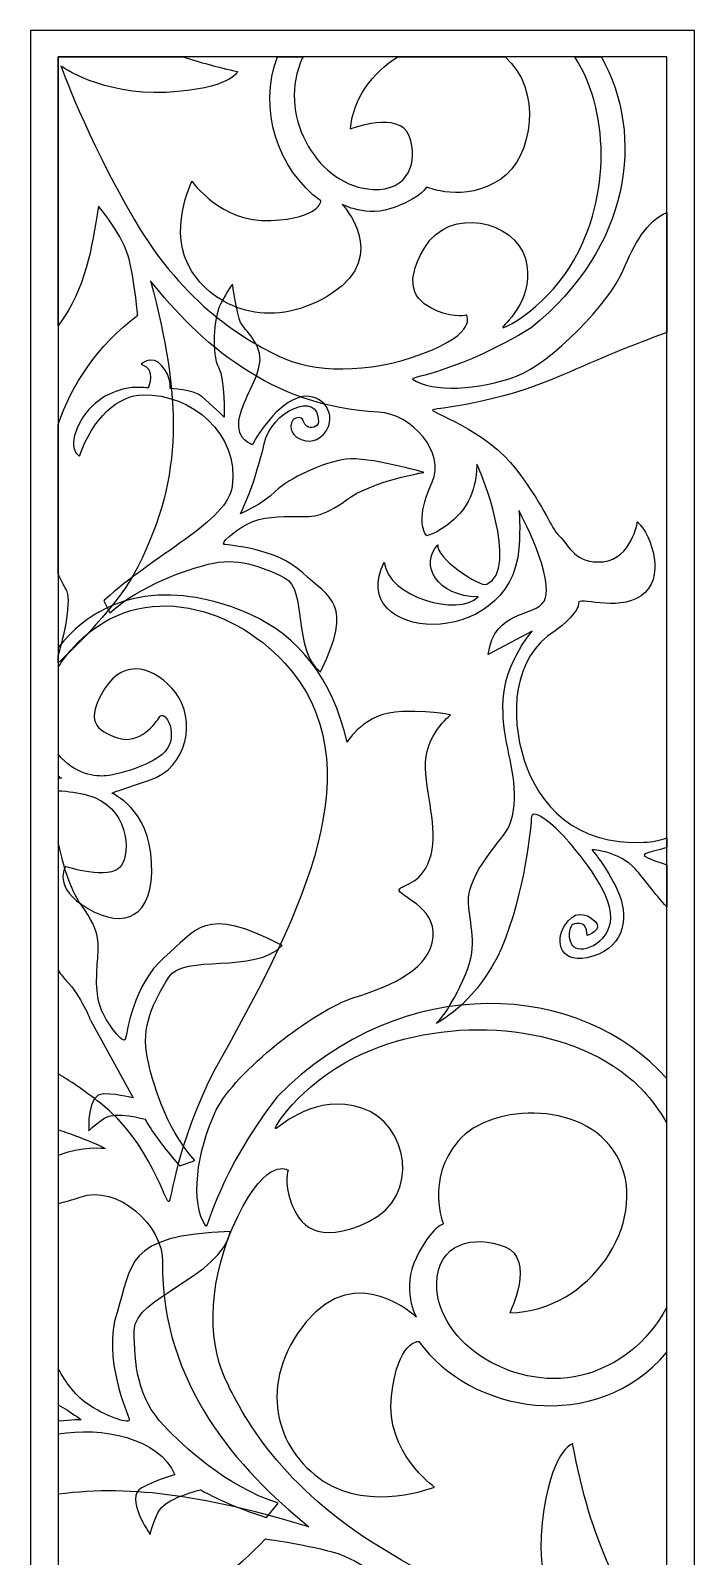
# Model space of a CAD drawing. Header units: centimetres. Extents: x -30 to 26, y -106 to 91.
# Drawn here: x -30.4 to 25.8, y -38.5 to 90.7 of the extents above; entities that cross this region are included whole.
import ezdxf

# ---------------------------------------------------------------- set-up
doc = ezdxf.new("R2010")
doc.units = ezdxf.units.CM
doc.header["$MEASUREMENT"] = 0
doc.layers.add('layer 1', color=7, linetype='Continuous')

msp = doc.modelspace()

# ---------------------------------------------------------------- linework, layer by layer
at = {"layer": 'layer 1', "color": 61}
msp.add_lwpolyline([(-30.37404, -105.90384), (25.7876, -105.90384), (25.7876, 90.66192), (-30.37404, 90.66192), (-30.37404, -105.90384)], close=True, dxfattribs=at)
at = {"layer": 'layer 1', "color": 7}
msp.add_open_spline([(-28.03397, 88.42822), (-28.03397, 88.42822), (23.44754, 88.42822), (23.44754, 88.42822), (23.44754, 88.42822), (23.44754, 88.42822), (23.44754, -103.67016), (23.44754, -103.67016), (23.44754, -103.67016), (23.44754, -103.67016), (-28.03397, -103.67016), (-28.03397, -103.67016), (-28.03397, -103.67016), (-28.03397, -103.67016), (-28.03397, 88.42822), (-28.03397, 88.42822)], degree=3, knots=[0, 0, 0, 0, 0.2, 0.2, 0.2, 0.2, 0.4, 0.4, 0.4, 0.4, 0.6, 0.6, 0.6, 0.6, 1, 1, 1, 1], dxfattribs=at)
at = {"layer": 'layer 1', "color": 61}
for points, knots in [([(-28.03397, 65.65945), (-25.6599, 68.95871), (-25.22518, 72.07217), (-24.63406, 75.78007), (-24.63406, 75.78007), (-24.63406, 75.78007), (-22.49605, 73.30334), (-22.00769, 71.17996), (-22.00769, 71.17996), (-21.51933, 69.05659), (-21.31003, 66.55673), (-21.31003, 66.55673), (-21.31003, 66.55673), (-24.75235, 63.98802), (-26.88137, 60.6797), (-28.03397, 57.31133), (-28.03397, 57.31133), (-28.03397, 57.31133), (-28.03397, 44.64974), (-28.03397, 44.64974), (-28.03397, 44.64974), (-27.82949, 44.16803), (-27.60112, 43.72824), (-27.35133, 43.33956), (-27.35133, 43.33956), (-26.85637, 42.56938), (-27.49958, 39.42884), (-28.03397, 37.74594), (-28.03397, 37.74594), (-28.03397, 37.74594), (-28.03397, 37.13589), (-28.03397, 37.13589), (-28.03397, 37.13589), (-26.82565, 38.24707), (-22.97102, 41.93704), (-21.29559, 45.26662), (-21.29559, 45.26662), (-17.38306, 53.04197), (-17.61805, 59.56412), (-20.21904, 69.46799), (-20.21904, 69.46799), (-16.19448, 64.36932), (-10.05071, 58.7625), (-0.94426, 58.35565), (-0.94426, 58.35565), (1.86996, 58.22991), (4.75118, 54.9341), (3.61209, 52.44128), (3.61209, 52.44128), (2.473, 49.94847), (2.60032, 48.55474), (3.14189, 47.89838), (3.14189, 47.89838), (3.14189, 47.89838), (4.44164, 48.14601), (5.95802, 49.79547), (5.95802, 49.79547), (7.4744, 51.44493), (7.36608, 53.95387), (7.36608, 53.95387), (7.36608, 53.95387), (7.6975, 53.51118), (11.01824, 45.02618), (8.23259, 43.7893), (8.23259, 43.7893), (7.60427, 43.5103), (3.86174, 46.04955), (4.07837, 47.13435), (4.07837, 47.13435), (2.49849, 45.44057), (3.98237, 42.75333), (7.483, 42.71568), (7.483, 42.71568), (5.8839, 41.05987), (-0.16993, 42.63414), (-0.44921, 45.66809), (-0.44921, 45.66809), (-3.88676, 38.95378), (10.22745, 37.92064), (10.9404, 46.84798), (10.9404, 46.84798), (11.08227, 48.62418), (10.9404, 50.01821), (10.9404, 50.01821), (10.9404, 50.01821), (10.9404, 50.01821), (14.07616, 44.17253), (13.08882, 42.3924), (13.08882, 42.3924), (12.28316, 40.93979), (8.85262, 41.74745), (8.34461, 37.82994), (8.34461, 37.82994), (8.34461, 37.82994), (12.06176, 39.8217), (12.06176, 39.8217), (12.06176, 39.8217), (6.62255, 33.03981), (12.15659, 28.3175), (10.0824, 23.24261), (10.0824, 23.24261), (9.72624, 22.3712), (6.51615, 19.30213), (6.6767, 16.81658), (6.6767, 16.81658), (6.83726, 14.33104), (7.55977, 13.16167), (6.19503, 10.23378), (6.19503, 10.23378), (4.83029, 7.30588), (3.94722, 6.61385), (3.94722, 6.61385), (3.94722, 6.61385), (3.94722, 6.61385), (6.99782, 8.08598), (9.08507, 12.19421), (9.08507, 12.19421), (11.17232, 16.30243), (11.97511, 22.966), (11.97511, 23.96462), (11.97511, 23.96462), (11.97511, 24.96324), (13.66096, 23.62496), (14.70459, 22.47761), (14.70459, 22.47761), (15.74821, 21.33026), (18.79881, 17.80929), (18.71853, 15.55688), (18.71853, 15.55688), (18.63825, 13.30448), (15.98905, 12.3445), (15.4271, 13.26053), (15.4271, 13.26053), (14.86515, 14.17657), (15.4271, 14.96406), (15.4271, 14.96406), (15.4271, 14.96406), (15.4271, 14.96406), (16.71156, 15.58082), (16.71156, 14.05351), (16.71156, 14.05351), (16.71156, 14.05351), (18.15658, 14.53442), (17.35379, 15.2724), (17.35379, 15.2724), (16.551, 16.01038), (15.58766, 16.17929), (14.78487, 14.86129), (14.78487, 14.86129), (13.98208, 13.54328), (14.38347, 11.47076), (17.19323, 12.29489), (17.19323, 12.29489), (20.00299, 13.11903), (20.24383, 15.82301), (19.28048, 17.87168), (19.28048, 17.87168), (18.31714, 19.92036), (17.11295, 21.32104), (17.11295, 21.32104), (17.11295, 21.32104), (17.11295, 21.32104), (19.44104, 21.20164), (20.80578, 19.66511), (20.80578, 19.66511), (21.5028, 18.88035), (22.45115, 17.56132), (23.44754, 16.47056), (23.44754, 16.47056), (23.44754, 16.47056), (23.44754, 20.03975), (23.44754, 20.03975), (23.44754, 20.03975), (22.0883, 20.50211), (21.14446, 20.79655), (21.68895, 21.0038), (21.68895, 21.0038), (22.08376, 21.15407), (22.6776, 21.25742), (23.44754, 21.50745), (23.44754, 21.50745), (23.44754, 21.50745), (23.44754, 22.32079), (23.44754, 22.32079), (23.44754, 22.32079), (22.8529, 22.1135), (22.21631, 21.97929), (21.53827, 21.94658), (21.53827, 21.94658), (15.63236, 21.66166), (12.61553, 25.11095), (11.38459, 28.90479), (11.38459, 28.90479), (10.16671, 32.65763), (10.38132, 37.61084), (13.99482, 39.84118), (13.99482, 39.84118), (14.62771, 40.23182), (16.0757, 41.58925), (15.98523, 42.19542), (15.98523, 42.19542), (15.89475, 42.80158), (19.19702, 41.41433), (21.2779, 42.79829), (21.2779, 42.79829), (23.35878, 44.18225), (22.22786, 47.93614), (20.96124, 49.07403), (20.96124, 49.07403), (20.96124, 49.07403), (20.46364, 45.9367), (18.06611, 45.69783), (18.06611, 45.69783), (15.66857, 45.45897), (15.21621, 47.06644), (14.35671, 47.87641), (14.35671, 47.87641), (13.49722, 48.68638), (13.43977, 49.87498), (10.75489, 53.45142), (10.75489, 53.45142), (8.07001, 57.02785), (3.22471, 58.37723), (3.66434, 58.55213), (3.66434, 58.55213), (4.10396, 58.72704), (8.85188, 58.95607), (14.65489, 61.50925), (14.65489, 61.50925), (17.59377, 62.80227), (20.55245, 64.06064), (23.44754, 65.09623), (23.44754, 65.09623), (23.44754, 65.09623), (23.44754, 75.25974), (23.44754, 75.25974), (23.44754, 75.25974), (21.78018, 74.57279), (20.67275, 72.58917), (19.76492, 70.36799), (19.76492, 70.36799), (18.65885, 67.66179), (13.62943, 62.49038), (10.72856, 61.39639), (10.72856, 61.39639), (7.55128, 60.19808), (3.5728, 60.00373), (1.94917, 61.16116), (1.94917, 61.16116), (1.7403, 61.31011), (6.09691, 61.85022), (11.97288, 65.50312), (11.97288, 65.50312), (20.37218, 72.22081), (21.65058, 81.80341), (17.91086, 88.42822), (17.91086, 88.42822), (17.91086, 88.42822), (15.67072, 88.42822), (15.67072, 88.42822), (15.67072, 88.42822), (18.85856, 83.40465), (18.52152, 75.86826), (15.27291, 70.68397), (15.27291, 70.68397), (12.9444, 66.96784), (9.31571, 65.18334), (9.58649, 65.56846), (9.58649, 65.56846), (9.85728, 65.95359), (12.40263, 68.13922), (11.48197, 71.3553), (11.48197, 71.3553), (10.56131, 74.57138), (5.09152, 75.81117), (2.97942, 72.3079), (2.97942, 72.3079), (0.86732, 68.80462), (2.49201, 67.54886), (4.06255, 66.91352), (4.06255, 66.91352), (5.63308, 66.27818), (6.49958, 66.57536), (6.49958, 66.57536), (6.49958, 66.57536), (6.49958, 66.57536), (7.52855, 65.09052), (2.81695, 63.31114), (2.81695, 63.31114), (-1.89465, 61.53177), (-6.49795, 61.7214), (-9.31408, 63.07379), (-9.31408, 63.07379), (-12.13021, 64.42619), (-17.38868, 67.41147), (-21.57975, 74.6283), (-21.57975, 74.6283), (-25.77081, 81.84512), (-27.80285, 87.65339), (-27.80285, 87.65339), (-27.80285, 87.65339), (-27.80285, 87.65339), (-24.37379, 85.17027), (-18.91271, 85.42855), (-18.91271, 85.42855), (-13.45162, 85.68682), (-12.8696, 87.18591), (-12.8696, 87.18591), (-12.8696, 87.18591), (-14.5553, 87.56446), (-16.07227, 87.977), (-17.46392, 88.42822), (-17.46392, 88.42822), (-17.46392, 88.42822), (-28.03397, 88.42822), (-28.03397, 88.42822), (-28.03397, 88.42822), (-28.03397, 88.42822), (-28.03397, 65.65945), (-28.03397, 65.65945)], [0, 0, 0, 0, 0.012345679, 0.012345679, 0.012345679, 0.012345679, 0.024691358, 0.024691358, 0.024691358, 0.024691358, 0.037037037, 0.037037037, 0.037037037, 0.037037037, 0.049382716, 0.049382716, 0.049382716, 0.049382716, 0.061728395, 0.061728395, 0.061728395, 0.061728395, 0.074074074, 0.074074074, 0.074074074, 0.074074074, 0.086419753, 0.086419753, 0.086419753, 0.086419753, 0.098765432, 0.098765432, 0.098765432, 0.098765432, 0.111111111, 0.111111111, 0.111111111, 0.111111111, 0.12345679, 0.12345679, 0.12345679, 0.12345679, 0.135802469, 0.135802469, 0.135802469, 0.135802469, 0.148148148, 0.148148148, 0.148148148, 0.148148148, 0.160493827, 0.160493827, 0.160493827, 0.160493827, 0.172839506, 0.172839506, 0.172839506, 0.172839506, 0.185185185, 0.185185185, 0.185185185, 0.185185185, 0.197530864, 0.197530864, 0.197530864, 0.197530864, 0.209876543, 0.209876543, 0.209876543, 0.209876543, 0.222222222, 0.222222222, 0.222222222, 0.222222222, 0.234567901, 0.234567901, 0.234567901, 0.234567901, 0.24691358, 0.24691358, 0.24691358, 0.24691358, 0.259259259, 0.259259259, 0.259259259, 0.259259259, 0.271604938, 0.271604938, 0.271604938, 0.271604938, 0.283950617, 0.283950617, 0.283950617, 0.283950617, 0.296296296, 0.296296296, 0.296296296, 0.296296296, 0.308641975, 0.308641975, 0.308641975, 0.308641975, 0.320987654, 0.320987654, 0.320987654, 0.320987654, 0.333333333, 0.333333333, 0.333333333, 0.333333333, 0.345679012, 0.345679012, 0.345679012, 0.345679012, 0.358024691, 0.358024691, 0.358024691, 0.358024691, 0.37037037, 0.37037037, 0.37037037, 0.37037037, 0.382716049, 0.382716049, 0.382716049, 0.382716049, 0.395061728, 0.395061728, 0.395061728, 0.395061728, 0.407407407, 0.407407407, 0.407407407, 0.407407407, 0.419753086, 0.419753086, 0.419753086, 0.419753086, 0.432098765, 0.432098765, 0.432098765, 0.432098765, 0.444444444, 0.444444444, 0.444444444, 0.444444444, 0.456790123, 0.456790123, 0.456790123, 0.456790123, 0.469135802, 0.469135802, 0.469135802, 0.469135802, 0.481481481, 0.481481481, 0.481481481, 0.481481481, 0.49382716, 0.49382716, 0.49382716, 0.49382716, 0.50617284, 0.50617284, 0.50617284, 0.50617284, 0.518518519, 0.518518519, 0.518518519, 0.518518519, 0.530864198, 0.530864198, 0.530864198, 0.530864198, 0.543209877, 0.543209877, 0.543209877, 0.543209877, 0.555555556, 0.555555556, 0.555555556, 0.555555556, 0.567901235, 0.567901235, 0.567901235, 0.567901235, 0.580246914, 0.580246914, 0.580246914, 0.580246914, 0.592592593, 0.592592593, 0.592592593, 0.592592593, 0.604938272, 0.604938272, 0.604938272, 0.604938272, 0.617283951, 0.617283951, 0.617283951, 0.617283951, 0.62962963, 0.62962963, 0.62962963, 0.62962963, 0.641975309, 0.641975309, 0.641975309, 0.641975309, 0.654320988, 0.654320988, 0.654320988, 0.654320988, 0.666666667, 0.666666667, 0.666666667, 0.666666667, 0.679012346, 0.679012346, 0.679012346, 0.679012346, 0.691358025, 0.691358025, 0.691358025, 0.691358025, 0.703703704, 0.703703704, 0.703703704, 0.703703704, 0.716049383, 0.716049383, 0.716049383, 0.716049383, 0.728395062, 0.728395062, 0.728395062, 0.728395062, 0.740740741, 0.740740741, 0.740740741, 0.740740741, 0.75308642, 0.75308642, 0.75308642, 0.75308642, 0.765432099, 0.765432099, 0.765432099, 0.765432099, 0.777777778, 0.777777778, 0.777777778, 0.777777778, 0.790123457, 0.790123457, 0.790123457, 0.790123457, 0.802469136, 0.802469136, 0.802469136, 0.802469136, 0.814814815, 0.814814815, 0.814814815, 0.814814815, 0.827160494, 0.827160494, 0.827160494, 0.827160494, 0.839506173, 0.839506173, 0.839506173, 0.839506173, 0.851851852, 0.851851852, 0.851851852, 0.851851852, 0.864197531, 0.864197531, 0.864197531, 0.864197531, 0.87654321, 0.87654321, 0.87654321, 0.87654321, 0.888888889, 0.888888889, 0.888888889, 0.888888889, 0.901234568, 0.901234568, 0.901234568, 0.901234568, 0.913580247, 0.913580247, 0.913580247, 0.913580247, 0.925925926, 0.925925926, 0.925925926, 0.925925926, 0.938271605, 0.938271605, 0.938271605, 0.938271605, 0.950617284, 0.950617284, 0.950617284, 0.950617284, 0.962962963, 0.962962963, 0.962962963, 0.962962963, 0.975308642, 0.975308642, 0.975308642, 0.975308642, 1, 1, 1, 1]), ([(-9.48451, 88.42822), (-11.1398, 84.05664), (-9.48741, 78.91632), (-5.82301, 76.23269), (-5.82301, 76.23269), (-5.82301, 76.23269), (-5.82301, 74.78308), (-10.05527, 74.57526), (-10.05527, 74.57526), (-14.28754, 74.36744), (-16.71884, 77.9071), (-16.71884, 77.9071), (-16.71884, 77.9071), (-16.71884, 77.9071), (-18.88, 73.60779), (-16.71884, 70.26375), (-16.71884, 70.26375), (-14.55769, 66.9197), (-9.69508, 65.24344), (-4.83248, 68.4431), (-4.83248, 68.4431), (0.03013, 71.64277), (-4.02204, 75.96082), (-4.02204, 75.96082), (-4.02204, 75.96082), (-4.02204, 75.96082), (-1.95093, 74.76854), (0.48037, 75.70946), (0.48037, 75.70946), (2.91167, 76.65038), (3.09177, 77.42048), (3.09177, 77.42048), (3.09177, 77.42048), (3.09177, 77.42048), (6.3335, 75.99548), (9.39514, 78.08329), (9.39514, 78.08329), (12.15489, 79.96524), (12.9384, 85.68631), (9.7687, 88.42822), (9.7687, 88.42822), (9.7687, 88.42822), (0.69753, 88.42822), (0.69753, 88.42822), (0.69753, 88.42822), (-1.44961, 87.09061), (-3.09027, 84.92569), (-3.30166, 82.33575), (-3.30166, 82.33575), (-3.30166, 82.33575), (0.84056, 83.90464), (1.65099, 81.73639), (1.65099, 81.73639), (2.46143, 79.56813), (1.62254, 77.06441), (-1.41065, 77.2106), (-1.41065, 77.2106), (-5.94375, 77.42907), (-9.41963, 83.18689), (-7.55516, 87.89403), (-7.55516, 87.89403), (-7.48464, 88.07205), (-7.40652, 88.25031), (-7.32106, 88.42822), (-7.32106, 88.42822), (-7.32106, 88.42822), (-9.48451, 88.42822), (-9.48451, 88.42822)], [0, 0, 0, 0, 0.055555556, 0.055555556, 0.055555556, 0.055555556, 0.111111111, 0.111111111, 0.111111111, 0.111111111, 0.166666667, 0.166666667, 0.166666667, 0.166666667, 0.222222222, 0.222222222, 0.222222222, 0.222222222, 0.277777778, 0.277777778, 0.277777778, 0.277777778, 0.333333333, 0.333333333, 0.333333333, 0.333333333, 0.388888889, 0.388888889, 0.388888889, 0.388888889, 0.444444444, 0.444444444, 0.444444444, 0.444444444, 0.5, 0.5, 0.5, 0.5, 0.555555556, 0.555555556, 0.555555556, 0.555555556, 0.611111111, 0.611111111, 0.611111111, 0.611111111, 0.666666667, 0.666666667, 0.666666667, 0.666666667, 0.722222222, 0.722222222, 0.722222222, 0.722222222, 0.777777778, 0.777777778, 0.777777778, 0.777777778, 0.833333333, 0.833333333, 0.833333333, 0.833333333, 0.888888889, 0.888888889, 0.888888889, 0.888888889, 1, 1, 1, 1]), ([(-24.17596, 42.39243), (-24.12988, 42.43616), (-24.08323, 42.47999), (-24.03553, 42.52402), (-24.03553, 42.52402), (-22.1668, 44.24719), (-19.47086, 46.00879), (-17.36305, 47.54179), (-17.36305, 47.54179), (-14.97412, 49.2791), (-13.52009, 50.63742), (-13.31761, 52.05935), (-13.31761, 52.05935), (-12.67863, 56.54821), (-16.79376, 59.90331), (-20.84805, 59.82927), (-20.84805, 59.82927), (-22.9114, 59.79168), (-25.16303, 57.86328), (-26.22148, 54.62096), (-26.22148, 54.62096), (-26.22148, 54.62096), (-27.39957, 55.20358), (-26.2014, 57.4722), (-26.2014, 57.4722), (-25.00326, 59.74072), (-22.87659, 60.25246), (-22.11748, 60.38964), (-22.11748, 60.38964), (-21.35847, 60.52684), (-20.43797, 60.3988), (-20.43797, 60.3988), (-20.43797, 60.3988), (-20.43797, 60.3988), (-19.66834, 62.09601), (-21.02263, 62.41145), (-21.02263, 62.41145), (-21.02263, 62.41145), (-20.10526, 63.28871), (-19.2624, 62.28782), (-19.2624, 62.28782), (-18.41962, 61.28706), (-18.56386, 60.35731), (-18.56386, 60.35731), (-18.56386, 60.35731), (-18.56386, 60.35731), (-16.634, 60.30119), (-15.86625, 59.65492), (-15.86625, 59.65492), (-15.09862, 59.00857), (-14.0055, 57.94254), (-14.0055, 57.94254), (-14.0055, 57.94254), (-14.0055, 57.94254), (-13.8813, 61.07275), (-14.47964, 62.15858), (-14.47964, 62.15858), (-15.07774, 63.24446), (-14.88967, 66.32081), (-14.30057, 67.50678), (-14.30057, 67.50678), (-13.71147, 68.69274), (-13.28894, 69.17801), (-13.28894, 69.17801), (-13.28894, 69.17801), (-13.28894, 69.17801), (-12.92386, 66.59016), (-12.60392, 65.94884), (-12.60392, 65.94884), (-12.28378, 65.30749), (-10.70966, 64.07888), (-10.99263, 62.44122), (-10.99263, 62.44122), (-11.27573, 60.80349), (-12.53102, 59.21372), (-12.75068, 57.61864), (-12.75068, 57.61864), (-12.97019, 56.02375), (-11.61163, 55.59814), (-11.61163, 55.59814), (-11.61163, 55.59814), (-11.61163, 55.59814), (-10.2113, 58.32231), (-8.20384, 59.37986), (-8.20384, 59.37986), (-6.19612, 60.43758), (-4.60455, 58.64787), (-5.15406, 57.20729), (-5.15406, 57.20729), (-6.08101, 54.77773), (-9.16884, 56.24133), (-8.16196, 57.74209), (-8.16196, 57.74209), (-8.16196, 57.74209), (-7.44277, 58.17588), (-7.27087, 57.57213), (-7.27087, 57.57213), (-7.21701, 57.3835), (-7.11402, 57.25437), (-6.99764, 57.16679), (-6.99764, 57.16679), (-6.68758, 56.93284), (-6.02677, 57.06481), (-6.02005, 57.56918), (-6.02005, 57.56918), (-5.98474, 60.23927), (-10.01748, 58.4781), (-10.6109, 55.67709), (-10.6109, 55.67709), (-10.75399, 55.00155), (-11.00616, 54.18207), (-11.25426, 53.29945), (-11.25426, 53.29945), (-11.76654, 51.47662), (-12.62694, 49.74427), (-12.62694, 49.74427), (-12.62694, 49.74427), (-12.62694, 49.74427), (-10.7749, 50.52854), (-9.67011, 51.64274), (-9.67011, 51.64274), (-8.56523, 52.75681), (-5.53765, 54.13899), (-3.67212, 54.3767), (-3.67212, 54.3767), (-1.80668, 54.61454), (2.88801, 53.25628), (2.88801, 53.25628), (2.88801, 53.25628), (2.88801, 53.25628), (-1.55265, 52.5134), (-3.64411, 50.93273), (-3.64411, 50.93273), (-5.73537, 49.35203), (-6.72916, 49.52042), (-7.94239, 49.51969), (-7.94239, 49.51969), (-9.15571, 49.5191), (-10.82182, 49.546), (-12.05182, 48.87152), (-12.05182, 48.87152), (-13.28174, 48.19691), (-14.32574, 47.2479), (-13.98771, 47.15988), (-13.98771, 47.15988), (-13.64977, 47.07188), (-9.61779, 46.88109), (-7.34609, 44.75218), (-7.34609, 44.75218), (-5.0743, 42.62315), (-2.95113, 42.19207), (-5.84955, 36.36302), (-5.84955, 36.36302), (-8.24521, 38.22731), (-6.92793, 43.37769), (-8.88696, 44.33948), (-8.88696, 44.33948), (-10.84749, 45.30199), (-12.93642, 46.11728), (-15.35595, 45.48123), (-15.35595, 45.48123), (-17.07079, 45.03041), (-21.12997, 43.71429), (-23.66355, 41.35636), (-23.66355, 41.35636), (-23.66355, 41.35636), (-24.17596, 42.39243), (-24.17596, 42.39243)], [0, 0, 0, 0, 0.023255814, 0.023255814, 0.023255814, 0.023255814, 0.046511628, 0.046511628, 0.046511628, 0.046511628, 0.069767442, 0.069767442, 0.069767442, 0.069767442, 0.093023256, 0.093023256, 0.093023256, 0.093023256, 0.11627907, 0.11627907, 0.11627907, 0.11627907, 0.139534884, 0.139534884, 0.139534884, 0.139534884, 0.162790698, 0.162790698, 0.162790698, 0.162790698, 0.186046512, 0.186046512, 0.186046512, 0.186046512, 0.209302326, 0.209302326, 0.209302326, 0.209302326, 0.23255814, 0.23255814, 0.23255814, 0.23255814, 0.255813953, 0.255813953, 0.255813953, 0.255813953, 0.279069767, 0.279069767, 0.279069767, 0.279069767, 0.302325581, 0.302325581, 0.302325581, 0.302325581, 0.325581395, 0.325581395, 0.325581395, 0.325581395, 0.348837209, 0.348837209, 0.348837209, 0.348837209, 0.372093023, 0.372093023, 0.372093023, 0.372093023, 0.395348837, 0.395348837, 0.395348837, 0.395348837, 0.418604651, 0.418604651, 0.418604651, 0.418604651, 0.441860465, 0.441860465, 0.441860465, 0.441860465, 0.465116279, 0.465116279, 0.465116279, 0.465116279, 0.488372093, 0.488372093, 0.488372093, 0.488372093, 0.511627907, 0.511627907, 0.511627907, 0.511627907, 0.534883721, 0.534883721, 0.534883721, 0.534883721, 0.558139535, 0.558139535, 0.558139535, 0.558139535, 0.581395349, 0.581395349, 0.581395349, 0.581395349, 0.604651163, 0.604651163, 0.604651163, 0.604651163, 0.627906977, 0.627906977, 0.627906977, 0.627906977, 0.651162791, 0.651162791, 0.651162791, 0.651162791, 0.674418605, 0.674418605, 0.674418605, 0.674418605, 0.697674419, 0.697674419, 0.697674419, 0.697674419, 0.720930233, 0.720930233, 0.720930233, 0.720930233, 0.744186047, 0.744186047, 0.744186047, 0.744186047, 0.76744186, 0.76744186, 0.76744186, 0.76744186, 0.790697674, 0.790697674, 0.790697674, 0.790697674, 0.813953488, 0.813953488, 0.813953488, 0.813953488, 0.837209302, 0.837209302, 0.837209302, 0.837209302, 0.860465116, 0.860465116, 0.860465116, 0.860465116, 0.88372093, 0.88372093, 0.88372093, 0.88372093, 0.906976744, 0.906976744, 0.906976744, 0.906976744, 0.930232558, 0.930232558, 0.930232558, 0.930232558, 0.953488372, 0.953488372, 0.953488372, 0.953488372, 1, 1, 1, 1]), ([(23.44754, -51.55067), (23.44754, -51.55067), (18.59318, -51.15617), (18.59318, -51.15617), (18.59318, -51.15617), (18.59318, -51.15617), (12.96351, -47.87068), (12.96351, -47.87068), (12.96351, -47.87068), (12.79135, -47.77025), (5.61512, -50.29824), (-1.8983, -50.90206), (-1.8983, -50.90206), (-8.02035, -51.39401), (-14.34062, -50.1803), (-17.49225, -48.72701), (-17.49225, -48.72701), (-10.86801, -42.26779), (-5.85426, -41.95985), (0.63237, -41.38305), (0.63237, -41.38305), (0.63237, -41.38305), (-2.27157, -38.81449), (-4.85319, -38.12123), (-4.85319, -38.12123), (-7.43481, -37.42796), (-10.49917, -37.02209), (-10.49917, -37.02209), (-10.49917, -37.02209), (-15.44225, -42.38406), (-22.12131, -44.52388), (-28.03397, -44.74139), (-28.03397, -44.74139), (-28.03397, -44.74139), (-28.03397, -33.24399), (-28.03397, -33.24399), (-28.03397, -33.24399), (-21.59783, -32.39571), (-15.18308, -33.50049), (-6.83919, -35.99702), (-6.83919, -35.99702), (-12.84311, -31.13215), (-19.32785, -23.85448), (-19.20592, -13.60805), (-19.20592, -13.60805), (-19.16825, -10.44153), (-23.03008, -6.98296), (-26.17801, -8.09063), (-26.17801, -8.09063), (-26.86318, -8.33172), (-27.48007, -8.50899), (-28.03397, -8.63217), (-28.03397, -8.63217), (-28.03397, -8.63217), (-28.03397, -4.58124), (-28.03397, -4.58124), (-28.03397, -4.58124), (-26.11636, -3.78613), (-24.05839, -3.98165), (-24.05839, -3.98165), (-24.05839, -3.98165), (-24.26277, -3.82434), (-25.95121, -3.06968), (-28.03397, -2.39101), (-28.03397, -2.39101), (-28.03397, -2.39101), (-28.03397, 2.349), (-28.03397, 2.349), (-28.03397, 2.349), (-27.12574, 1.79694), (-25.96436, 1.0277), (-24.44535, -0.1446), (-24.44535, -0.1446), (-20.22449, -3.40204), (-18.89414, -8.9314), (-18.64867, -8.45005), (-18.64867, -8.45005), (-18.4032, -7.9687), (-17.79632, -2.6566), (-14.25499, 3.68047), (-14.25499, 3.68047), (-7.3803, 15.98259), (-1.10343, 28.64804), (-8.86569, 37.11552), (-8.86569, 37.11552), (-13.44595, 42.11198), (-21.56292, 44.38665), (-26.93569, 38.24625), (-26.93569, 38.24625), (-27.32207, 37.80466), (-27.69783, 37.30504), (-28.03397, 36.77102), (-28.03397, 36.77102), (-28.03397, 36.77102), (-28.03397, 38.44525), (-28.03397, 38.44525), (-28.03397, 38.44525), (-23.14632, 44.59494), (-15.89022, 43.11777), (-11.75518, 41.22417), (-11.75518, 41.22417), (-7.69832, 39.36633), (-4.87283, 35.89072), (-3.59951, 30.41272), (-3.59951, 30.41272), (-3.59951, 30.41272), (-2.14383, 32.96603), (1.04843, 33.00822), (1.04843, 33.00822), (4.24069, 33.05041), (5.15876, 32.72502), (5.15876, 32.72502), (5.15876, 32.72502), (5.15876, 32.72502), (2.90696, 30.98423), (3.03957, 28.23294), (3.03957, 28.23294), (3.17218, 25.48164), (4.18325, 22.68155), (3.38367, 20.47595), (3.38367, 20.47595), (2.58408, 18.27034), (1.02128, 18.41203), (0.81148, 17.92978), (0.81148, 17.92978), (0.60168, 17.44752), (3.93963, 16.54008), (3.67381, 13.90848), (3.67381, 13.90848), (3.408, 11.27688), (0.41295, 9.86456), (-2.99551, 8.80854), (-2.99551, 8.80854), (-6.40397, 7.75253), (-13.11685, 2.46264), (-14.66258, -0.71767), (-14.66258, -0.71767), (-16.35571, -4.201), (-16.86722, -8.65207), (-15.55288, -10.55317), (-15.55288, -10.55317), (-15.38373, -10.79774), (-14.42052, -5.94601), (-9.51985, 0.39768), (-9.51985, 0.39768), (1.15724, 11.21695), (16.26237, 10.11394), (23.44754, 1.93596), (23.44754, 1.93596), (23.44754, 1.93596), (23.44754, -1.85358), (23.44754, -1.85358), (23.44754, -1.85358), (22.57847, -0.28757), (21.44334, 1.07681), (20.09818, 2.15696), (20.09818, 2.15696), (14.2323, 6.86698), (4.1274, 7.25326), (-2.91366, 3.74632), (-2.91366, 3.74632), (-7.64953, 1.38765), (-10.09545, -2.56212), (-9.60263, -2.28462), (-9.60263, -2.28462), (-9.10981, -2.00711), (-6.24398, 0.69958), (-2.34623, -0.55353), (-2.34623, -0.55353), (1.55152, -1.80664), (2.70419, -8.02926), (-1.75473, -10.15965), (-1.75473, -10.15965), (-6.21365, -12.29003), (-7.64903, -10.38102), (-8.32403, -8.57521), (-8.32403, -8.57521), (-8.99903, -6.76941), (-8.57377, -5.81741), (-8.57377, -5.81741), (-8.57377, -5.81741), (-8.57377, -5.81741), (-10.33202, -4.5612), (-12.84572, -9.72649), (-12.84572, -9.72649), (-15.35941, -14.89179), (-15.44079, -20.07024), (-13.96791, -23.32282), (-13.96791, -23.32282), (-12.49503, -26.5754), (-9.17826, -32.68031), (-0.57715, -37.87692), (-0.57715, -37.87692), (8.02397, -43.07354), (15.03808, -45.75108), (15.03808, -45.75108), (15.03808, -45.75108), (15.03808, -45.75108), (12.21459, -41.73337), (12.90626, -35.623), (12.90626, -35.623), (13.59794, -29.51264), (15.48394, -28.96208), (15.48394, -28.96208), (15.48394, -28.96208), (17.02175, -37.36563), (19.57929, -42.19227), (23.44754, -47.43767), (23.44754, -47.43767), (23.44754, -47.43767), (23.44754, -51.55067), (23.44754, -51.55067)], [0, 0, 0, 0, 0.018518519, 0.018518519, 0.018518519, 0.018518519, 0.037037037, 0.037037037, 0.037037037, 0.037037037, 0.055555556, 0.055555556, 0.055555556, 0.055555556, 0.074074074, 0.074074074, 0.074074074, 0.074074074, 0.092592593, 0.092592593, 0.092592593, 0.092592593, 0.111111111, 0.111111111, 0.111111111, 0.111111111, 0.12962963, 0.12962963, 0.12962963, 0.12962963, 0.148148148, 0.148148148, 0.148148148, 0.148148148, 0.166666667, 0.166666667, 0.166666667, 0.166666667, 0.185185185, 0.185185185, 0.185185185, 0.185185185, 0.203703704, 0.203703704, 0.203703704, 0.203703704, 0.222222222, 0.222222222, 0.222222222, 0.222222222, 0.240740741, 0.240740741, 0.240740741, 0.240740741, 0.259259259, 0.259259259, 0.259259259, 0.259259259, 0.277777778, 0.277777778, 0.277777778, 0.277777778, 0.296296296, 0.296296296, 0.296296296, 0.296296296, 0.314814815, 0.314814815, 0.314814815, 0.314814815, 0.333333333, 0.333333333, 0.333333333, 0.333333333, 0.351851852, 0.351851852, 0.351851852, 0.351851852, 0.37037037, 0.37037037, 0.37037037, 0.37037037, 0.388888889, 0.388888889, 0.388888889, 0.388888889, 0.407407407, 0.407407407, 0.407407407, 0.407407407, 0.425925926, 0.425925926, 0.425925926, 0.425925926, 0.444444444, 0.444444444, 0.444444444, 0.444444444, 0.462962963, 0.462962963, 0.462962963, 0.462962963, 0.481481481, 0.481481481, 0.481481481, 0.481481481, 0.5, 0.5, 0.5, 0.5, 0.518518519, 0.518518519, 0.518518519, 0.518518519, 0.537037037, 0.537037037, 0.537037037, 0.537037037, 0.555555556, 0.555555556, 0.555555556, 0.555555556, 0.574074074, 0.574074074, 0.574074074, 0.574074074, 0.592592593, 0.592592593, 0.592592593, 0.592592593, 0.611111111, 0.611111111, 0.611111111, 0.611111111, 0.62962963, 0.62962963, 0.62962963, 0.62962963, 0.648148148, 0.648148148, 0.648148148, 0.648148148, 0.666666667, 0.666666667, 0.666666667, 0.666666667, 0.685185185, 0.685185185, 0.685185185, 0.685185185, 0.703703704, 0.703703704, 0.703703704, 0.703703704, 0.722222222, 0.722222222, 0.722222222, 0.722222222, 0.740740741, 0.740740741, 0.740740741, 0.740740741, 0.759259259, 0.759259259, 0.759259259, 0.759259259, 0.777777778, 0.777777778, 0.777777778, 0.777777778, 0.796296296, 0.796296296, 0.796296296, 0.796296296, 0.814814815, 0.814814815, 0.814814815, 0.814814815, 0.833333333, 0.833333333, 0.833333333, 0.833333333, 0.851851852, 0.851851852, 0.851851852, 0.851851852, 0.87037037, 0.87037037, 0.87037037, 0.87037037, 0.888888889, 0.888888889, 0.888888889, 0.888888889, 0.907407407, 0.907407407, 0.907407407, 0.907407407, 0.925925926, 0.925925926, 0.925925926, 0.925925926, 0.944444444, 0.944444444, 0.944444444, 0.944444444, 0.962962963, 0.962962963, 0.962962963, 0.962962963, 1, 1, 1, 1]), ([(-28.03397, 29.41311), (-26.64902, 27.65736), (-24.83776, 27.48429), (-23.96363, 27.57364), (-23.96363, 27.57364), (-22.81472, 27.69108), (-19.2275, 28.66997), (-18.63753, 30.17786), (-18.63753, 30.17786), (-18.04757, 31.68576), (-19.11425, 33.10442), (-19.44195, 32.57886), (-19.44195, 32.57886), (-19.76964, 32.0533), (-21.1646, 30.13698), (-23.01296, 30.78342), (-23.01296, 30.78342), (-24.86133, 31.42986), (-25.77839, 32.20582), (-24.1095, 34.92256), (-24.1095, 34.92256), (-22.4406, 37.6393), (-19.78269, 36.76664), (-18.08908, 34.58814), (-18.08908, 34.58814), (-16.39547, 32.40963), (-16.99768, 28.27423), (-20.32521, 27.19028), (-20.32521, 27.19028), (-23.65273, 26.10634), (-23.50766, 26.09828), (-23.50766, 26.09828), (-23.50766, 26.09828), (-23.50766, 26.09828), (-20.31868, 24.83361), (-20.13012, 20.20114), (-20.13012, 20.20114), (-19.94157, 15.56867), (-22.44077, 14.52934), (-25.51966, 16.33166), (-25.51966, 16.33166), (-28.59855, 18.13398), (-27.40953, 19.88048), (-27.40953, 19.88048), (-27.40953, 19.88048), (-27.40953, 19.88048), (-23.68237, 18.67654), (-22.7485, 19.89345), (-22.7485, 19.89345), (-21.81464, 21.11036), (-22.10162, 25.02327), (-25.55742, 25.94026), (-25.55742, 25.94026), (-26.34474, 26.14917), (-27.1841, 26.26196), (-28.03397, 26.30571), (-28.03397, 26.30571), (-28.03397, 26.30571), (-28.03397, 27.37434), (-28.03397, 27.37434), (-28.03397, 27.37434), (-28.03397, 27.37434), (-27.75813, 27.35902), (-27.75813, 27.35902), (-27.75813, 27.35902), (-27.85294, 27.42471), (-27.94458, 27.49229), (-28.03397, 27.56116), (-28.03397, 27.56116), (-28.03397, 27.56116), (-28.03397, 29.41311), (-28.03397, 29.41311)], [0, 0, 0, 0, 0.052631579, 0.052631579, 0.052631579, 0.052631579, 0.105263158, 0.105263158, 0.105263158, 0.105263158, 0.157894737, 0.157894737, 0.157894737, 0.157894737, 0.210526316, 0.210526316, 0.210526316, 0.210526316, 0.263157895, 0.263157895, 0.263157895, 0.263157895, 0.315789474, 0.315789474, 0.315789474, 0.315789474, 0.368421053, 0.368421053, 0.368421053, 0.368421053, 0.421052632, 0.421052632, 0.421052632, 0.421052632, 0.473684211, 0.473684211, 0.473684211, 0.473684211, 0.526315789, 0.526315789, 0.526315789, 0.526315789, 0.578947368, 0.578947368, 0.578947368, 0.578947368, 0.631578947, 0.631578947, 0.631578947, 0.631578947, 0.684210526, 0.684210526, 0.684210526, 0.684210526, 0.736842105, 0.736842105, 0.736842105, 0.736842105, 0.789473684, 0.789473684, 0.789473684, 0.789473684, 0.842105263, 0.842105263, 0.842105263, 0.842105263, 0.894736842, 0.894736842, 0.894736842, 0.894736842, 1, 1, 1, 1]), ([(-17.73581, -5.4548), (-17.78394, -5.40227), (-17.83215, -5.34911), (-17.88053, -5.29483), (-17.88053, -5.29483), (-19.94633, -2.97398), (-20.67117, -1.50608), (-20.67117, -1.50608), (-20.67117, -1.50608), (-20.67117, -1.50608), (-23.21349, -0.74155), (-24.16792, -1.42832), (-24.16792, -1.42832), (-25.12211, -2.11516), (-25.44558, -2.47859), (-25.44558, -2.47859), (-25.44558, -2.47859), (-25.44558, -2.47859), (-25.65315, 0.70668), (-24.19137, 0.65671), (-24.19137, 0.65671), (-22.72962, 0.60662), (-21.68092, 0.30205), (-21.68092, 0.30205), (-21.68092, 0.30205), (-21.68092, 0.30205), (-25.30852, 6.89402), (-25.30852, 6.89402), (-25.30852, 6.89402), (-25.30852, 6.89402), (-26.09821, 8.93546), (-27.32964, 10.19962), (-27.32964, 10.19962), (-27.56134, 10.43752), (-27.79931, 10.74913), (-28.03397, 11.11163), (-28.03397, 11.11163), (-28.03397, 11.11163), (-28.03397, 21.99307), (-28.03397, 21.99307), (-28.03397, 21.99307), (-27.71325, 20.37817), (-27.10074, 18.03913), (-26.0619, 16.60776), (-26.0619, 16.60776), (-24.35247, 14.25275), (-24.62189, 13.19962), (-24.70812, 11.89913), (-24.70812, 11.89913), (-24.79449, 10.59857), (-24.94573, 8.81464), (-24.24055, 7.44783), (-24.24055, 7.44783), (-23.53523, 6.08109), (-22.49376, 4.89394), (-22.36595, 5.24996), (-22.36595, 5.24996), (-22.23818, 5.60586), (-21.72435, 9.91394), (-19.05688, 12.19612), (-19.05688, 12.19612), (-16.38926, 14.47838), (-15.72976, 16.72321), (-9.08058, 13.19811), (-9.08058, 13.19811), (-11.44564, 10.76407), (-17.40993, 12.54568), (-18.68197, 10.51488), (-18.68197, 10.51488), (-19.95498, 8.48253), (-21.064, 6.30197), (-20.48942, 3.6629), (-20.48942, 3.6629), (-20.08216, 1.79245), (-19.0722, -2.09501), (-16.48021, -4.97992), (-16.48021, -4.97992), (-16.48021, -4.97992), (-17.73581, -5.4548), (-17.73581, -5.4548)], [0, 0, 0, 0, 0.047619048, 0.047619048, 0.047619048, 0.047619048, 0.095238095, 0.095238095, 0.095238095, 0.095238095, 0.142857143, 0.142857143, 0.142857143, 0.142857143, 0.19047619, 0.19047619, 0.19047619, 0.19047619, 0.238095238, 0.238095238, 0.238095238, 0.238095238, 0.285714286, 0.285714286, 0.285714286, 0.285714286, 0.333333333, 0.333333333, 0.333333333, 0.333333333, 0.380952381, 0.380952381, 0.380952381, 0.380952381, 0.428571429, 0.428571429, 0.428571429, 0.428571429, 0.476190476, 0.476190476, 0.476190476, 0.476190476, 0.523809524, 0.523809524, 0.523809524, 0.523809524, 0.571428571, 0.571428571, 0.571428571, 0.571428571, 0.619047619, 0.619047619, 0.619047619, 0.619047619, 0.666666667, 0.666666667, 0.666666667, 0.666666667, 0.714285714, 0.714285714, 0.714285714, 0.714285714, 0.761904762, 0.761904762, 0.761904762, 0.761904762, 0.80952381, 0.80952381, 0.80952381, 0.80952381, 0.857142857, 0.857142857, 0.857142857, 0.857142857, 0.904761905, 0.904761905, 0.904761905, 0.904761905, 1, 1, 1, 1]), ([(23.44754, -21.23157), (17.46414, -28.28155), (6.8007, -26.38682), (2.47664, -20.30559), (2.47664, -20.30559), (2.47664, -20.30559), (0.6914, -20.20643), (0.14592, -24.94136), (0.14592, -24.94136), (-0.39955, -29.67629), (3.79337, -32.64667), (3.79337, -32.64667), (3.79337, -32.64667), (3.79337, -32.64667), (-1.64926, -34.77765), (-5.61974, -32.12379), (-5.61974, -32.12379), (-9.59022, -29.46992), (-11.32196, -23.89878), (-7.04879, -18.66121), (-7.04879, -18.66121), (-2.77562, -13.42363), (2.26504, -18.26608), (2.26504, -18.26608), (2.26504, -18.26608), (2.26504, -18.26608), (0.93837, -15.86047), (2.26348, -13.1966), (2.26348, -13.1966), (3.58859, -10.53274), (4.54932, -10.38333), (4.54932, -10.38333), (4.54932, -10.38333), (4.54932, -10.38333), (3.01613, -6.6482), (5.79681, -3.35548), (5.79681, -3.35548), (8.57749, -0.06275), (17.01175, 0.17846), (19.44773, -5.02625), (19.44773, -5.02625), (21.88371, -10.23096), (16.98966, -17.76597), (10.16531, -17.89383), (10.16531, -17.89383), (10.16531, -17.89383), (12.38083, -13.35305), (9.76598, -12.29531), (9.76598, -12.29531), (7.15113, -11.23757), (4.0103, -12.00764), (3.98284, -15.42126), (3.98284, -15.42126), (3.94179, -20.52292), (10.79499, -24.8172), (16.71958, -23.04705), (16.71958, -23.04705), (19.17878, -22.31222), (21.73428, -20.58746), (23.44754, -17.41559), (23.44754, -17.41559), (23.44754, -17.41559), (23.44754, -21.23157), (23.44754, -21.23157)], [0, 0, 0, 0, 0.058823529, 0.058823529, 0.058823529, 0.058823529, 0.117647059, 0.117647059, 0.117647059, 0.117647059, 0.176470588, 0.176470588, 0.176470588, 0.176470588, 0.235294118, 0.235294118, 0.235294118, 0.235294118, 0.294117647, 0.294117647, 0.294117647, 0.294117647, 0.352941176, 0.352941176, 0.352941176, 0.352941176, 0.411764706, 0.411764706, 0.411764706, 0.411764706, 0.470588235, 0.470588235, 0.470588235, 0.470588235, 0.529411765, 0.529411765, 0.529411765, 0.529411765, 0.588235294, 0.588235294, 0.588235294, 0.588235294, 0.647058824, 0.647058824, 0.647058824, 0.647058824, 0.705882353, 0.705882353, 0.705882353, 0.705882353, 0.764705882, 0.764705882, 0.764705882, 0.764705882, 0.823529412, 0.823529412, 0.823529412, 0.823529412, 0.882352941, 0.882352941, 0.882352941, 0.882352941, 1, 1, 1, 1]), ([(-10.42748, -35.21657), (-10.51032, -35.19039), (-10.59391, -35.16412), (-10.67806, -35.13616), (-10.67806, -35.13616), (-14.28298, -33.95337), (-15.96549, -32.86716), (-15.96549, -32.86716), (-15.96549, -32.86716), (-15.96549, -32.86716), (-19.06617, -33.56077), (-19.60869, -34.82192), (-19.60869, -34.82192), (-20.15018, -36.08298), (-20.25053, -36.64471), (-20.25053, -36.64471), (-20.25053, -36.64471), (-20.25053, -36.64471), (-22.49821, -33.49224), (-20.96406, -32.69311), (-20.96406, -32.69311), (-19.4301, -31.89398), (-18.15794, -31.59654), (-18.15794, -31.59654), (-18.15794, -31.59654), (-19.4458, -28.4516), (-24.40763, -27.51575), (-28.03397, -28.13398), (-28.03397, -28.13398), (-28.03397, -28.13398), (-28.03397, -27.06026), (-28.03397, -27.06026), (-28.03397, -27.06026), (-26.89102, -26.95579), (-26.09564, -26.93382), (-26.09564, -26.93382), (-26.09564, -26.93382), (-26.09564, -26.93382), (-26.91524, -26.29899), (-28.03397, -25.67915), (-28.03397, -25.67915), (-28.03397, -25.67915), (-28.03397, -22.61739), (-28.03397, -22.61739), (-28.03397, -22.61739), (-27.37422, -23.77265), (-26.52989, -25.01004), (-25.35197, -25.74317), (-25.35197, -25.74317), (-23.75436, -26.73699), (-21.9262, -27.35072), (-22.02187, -26.91059), (-22.02187, -26.91059), (-22.1179, -26.47064), (-24.34106, -21.74467), (-23.05758, -17.84721), (-23.05758, -17.84721), (-21.77419, -13.94985), (-22.52994, -11.25931), (-13.44617, -11.01235), (-13.44617, -11.01235), (-14.32192, -14.88997), (-21.58877, -16.52995), (-21.59897, -19.35693), (-21.59897, -19.35693), (-21.6088, -22.18613), (-21.35569, -25.07208), (-19.08012, -27.44972), (-19.08012, -27.44972), (-17.46678, -29.13438), (-13.94638, -32.54167), (-9.44035, -33.99777), (-9.44035, -33.99777), (-9.44035, -33.99777), (-10.42748, -35.21657), (-10.42748, -35.21657)], [0, 0, 0, 0, 0.05, 0.05, 0.05, 0.05, 0.1, 0.1, 0.1, 0.1, 0.15, 0.15, 0.15, 0.15, 0.2, 0.2, 0.2, 0.2, 0.25, 0.25, 0.25, 0.25, 0.3, 0.3, 0.3, 0.3, 0.35, 0.35, 0.35, 0.35, 0.4, 0.4, 0.4, 0.4, 0.45, 0.45, 0.45, 0.45, 0.5, 0.5, 0.5, 0.5, 0.55, 0.55, 0.55, 0.55, 0.6, 0.6, 0.6, 0.6, 0.65, 0.65, 0.65, 0.65, 0.7, 0.7, 0.7, 0.7, 0.75, 0.75, 0.75, 0.75, 0.8, 0.8, 0.8, 0.8, 0.85, 0.85, 0.85, 0.85, 0.9, 0.9, 0.9, 0.9, 1, 1, 1, 1])]:
    msp.add_open_spline(points, degree=3, knots=knots, dxfattribs=at)

doc.saveas('drawing.dxf')
